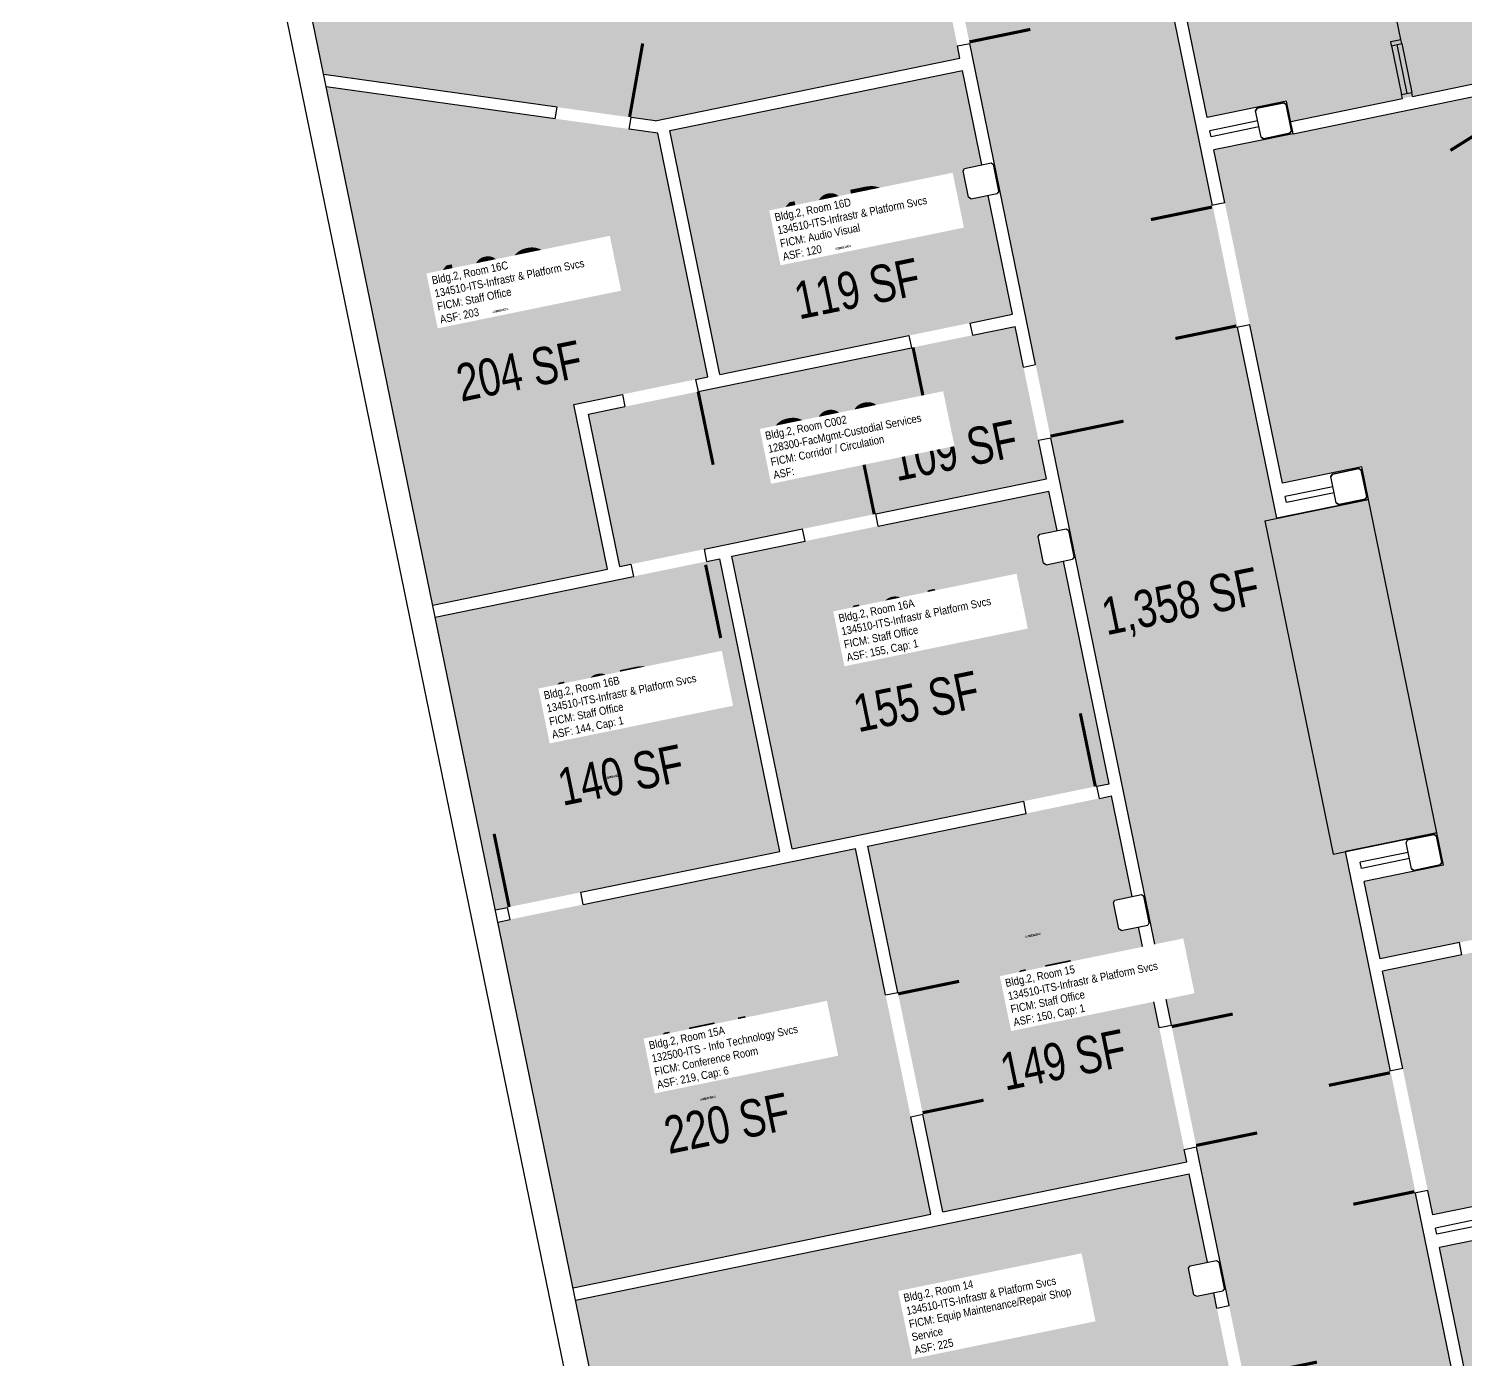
# Model space of a CAD drawing. Header units: inches. Extents: x 69199081 to 69201250, y 27671783 to 27674889.
# Drawn here: x 69200095 to 69200788, y 27672552 to 27673194 of the extents above; entities that cross this region are included whole.
import ezdxf
from ezdxf.enums import TextEntityAlignment as Align

# ---------------------------------------------------------------- set-up
doc = ezdxf.new("R2010")
doc.units = ezdxf.units.IN
doc.header["$LTSCALE"] = 100
doc.header["$MEASUREMENT"] = 0
for name, color, linetype in [('A-DOOR', 2, 'CONTINUOUS'), ('A-FLOR', 3, 'CONTINUOUS'), ('A-GLAZ', 1, 'CONTINUOUS'), ('A-IDEN-RNUM', 7, 'CONTINUOUS'), ('A-IDEN-SNUM', 4, 'CONTINUOUS'), ('A-IDEN-VNUM', 4, 'CONTINUOUS'), ('A-WALL', 5, 'CONTINUOUS'), ('AREA-TEXT', 3, 'CONTINUOUS'), ('Rooms-Category-Color', 7, 'CONTINUOUS'), ('Rooms-College-Color', 7, 'CONTINUOUS'), ('Rooms-Department-Color', 7, 'CONTINUOUS'), ('Rooms-Division-Color', 7, 'CONTINUOUS'), ('Rooms-Information', 7, 'CONTINUOUS')]:
    doc.layers.add(name, color=color, linetype=linetype)
doc.styles.add('CP_AREA', font='arial.ttf', dxfattribs={"height": 15})
doc.styles.add('CP_ROOMSNUMBER', font='arial.ttf', dxfattribs={"height": 1})
doc.styles.add('CP_ROOMVNUMBER', font='arial.ttf', dxfattribs={"width": 0.85, "height": 0.075})

msp = doc.modelspace()

# ---------------------------------------------------------------- hatches: boundary and pattern name
at = {"layer": 'Rooms-Category-Color', "true_color": 0xadadad}
h = msp.add_hatch(color=253, dxfattribs=at)
edge = h.paths.add_edge_path()
edge.add_line((69200547.27, 27673830.37), (69200421.89, 27673804.6))
edge.add_line((69200421.89, 27673804.6), (69200802.62, 27671952.32))
edge.add_line((69200802.62, 27671952.32), (69200928.98, 27671978.3))
edge.add_line((69200928.98, 27671978.3), (69200902, 27672109.55))
edge.add_line((69200902, 27672109.55), (69200872.61, 27672103.51))
edge.add_line((69200872.61, 27672103.51), (69200551.48, 27673665.85))
edge.add_arc((69200583.36, 27673654.81), 33.73, 101.61505, 160.90568, ccw=False)
edge.add_line((69200576.57, 27673687.85), (69200547.27, 27673830.37))
at = {"layer": 'Rooms-Category-Color', "true_color": 0xe3c5e1}
for points in [[(69200879.44, 27673565.32), (69200882.46, 27673550.63), (69200894.21, 27673553.04), (69200927.94, 27673388.97), (69200916.18, 27673386.56), (69200919.4, 27673370.88), (69200931.16, 27673373.3), (69201000.42, 27673036.35), (69200861.33, 27673007.76), (69200844.61, 27673089.06), (69200850.88, 27673090.34), (69200801.8, 27673169.08), (69200762.45, 27673160.99), (69200687.45, 27673525.86)], [(69200505.91, 27673366.04), (69200210.1, 27673305.23), (69200237.58, 27673171.53), (69200397.34, 27673149.24), (69200544.27, 27673179.44), (69200521.62, 27673289.63), (69200512.31, 27673287.72), (69200509.29, 27673302.41), (69200518.6, 27673304.33)], [(69200630.45, 27673311.49), (69200679.91, 27673321.66), (69200678.2, 27673329.98), (69200720.81, 27673338.74), (69200721.01, 27673337.76), (69200725.91, 27673338.77), (69200762.45, 27673160.99), (69200703.68, 27673148.91), (69200701.67, 27673158.7), (69200663.46, 27673150.85)], [(69200741.13, 27672966.72), (69200737.91, 27672982.39), (69200699.7, 27672974.54), (69200666.69, 27673135.18), (69200798.92, 27673162.36), (69200805.9, 27673151.17), (69200844.61, 27673089.06), (69200861.33, 27673007.76), (69201000.42, 27673036.35), (69201047.53, 27672807.14), (69200746.82, 27672745.33), (69200739.17, 27672782.55), (69200777.37, 27672790.4), (69200774.15, 27672806.07), (69200730.07, 27672797.01), (69200697.05, 27672957.65)], [(69200358.99, 27672580.88), (69200654.8, 27672641.68), (69200663.56, 27672599.07), (69200655.23, 27672597.36), (69200654.45, 27672596.18), (69200657.07, 27672583.44), (69200658.25, 27672582.67), (69200666.58, 27672584.38), (69200676.54, 27672535.89), (69200380.73, 27672475.09)]]:
    msp.add_hatch(color=254, dxfattribs=at).paths.add_polyline_path(points)
at = {"layer": 'Rooms-Category-Color', "true_color": 0xfbafa2}
msp.add_hatch(color=21, dxfattribs=at).paths.add_polyline_path([(69200404.42, 27673144.57), (69200545.48, 27673173.56), (69200554.84, 27673128.01), (69200546.51, 27673126.3), (69200545.73, 27673125.12), (69200548.35, 27673112.39), (69200549.53, 27673111.61), (69200557.86, 27673113.32), (69200569.64, 27673056.02), (69200428.58, 27673027.02)])
at = {"layer": 'Rooms-Category-Color', "true_color": 0xfa9ba3}
for points in [[(69200238.79, 27673165.65), (69200398.55, 27673143.36), (69200422.71, 27673025.82), (69200358.06, 27673012.53), (69200374.37, 27672933.19), (69200290.13, 27672915.87)], [(69200434.35, 27672939.39), (69200587.15, 27672970.8), (69200591.08, 27672951.7), (69200582.75, 27672949.99), (69200581.97, 27672948.81), (69200584.59, 27672936.07), (69200585.77, 27672935.29), (69200594.1, 27672937), (69200616.14, 27672829.75), (69200463.34, 27672798.34)], [(69200291.34, 27672909.99), (69200428.47, 27672938.18), (69200457.46, 27672797.13), (69200320.33, 27672768.94)], [(69200499.81, 27672799.71), (69200617.35, 27672823.87), (69200627.32, 27672775.38), (69200618.99, 27672773.67), (69200618.21, 27672772.49), (69200620.83, 27672759.76), (69200622.01, 27672758.98), (69200630.34, 27672760.69), (69200653.59, 27672647.56), (69200536.05, 27672623.4)], [(69200748.02, 27672739.45), (69201048.74, 27672801.26), (69201109.14, 27672507.4), (69200846.63, 27672453.45), (69200845.82, 27672457.36), (69200841.9, 27672456.56), (69200842.71, 27672452.64), (69200808.43, 27672445.59), (69200775.41, 27672606.23), (69200809.69, 27672613.28), (69200810.5, 27672609.36), (69200814.41, 27672610.17), (69200810.39, 27672629.76), (69200772.19, 27672621.91)], [(69200321.54, 27672763.07), (69200493.93, 27672798.5), (69200530.17, 27672622.19), (69200357.78, 27672586.75)]]:
    msp.add_hatch(color=241, dxfattribs=at).paths.add_polyline_path(points)
at = {"layer": 'Rooms-Category-Color', "true_color": 0xadadad}
msp.add_hatch(color=253, dxfattribs=at).paths.add_polyline_path([(69200365.14, 27673007.86), (69200570.84, 27673050.14), (69200585.94, 27672976.68), (69200380.24, 27672934.39)])
at = {"layer": 'Rooms-College-Color', "true_color": 0xadadad}
h = msp.add_hatch(color=253, dxfattribs=at)
edge = h.paths.add_edge_path()
edge.add_line((69200547.27, 27673830.37), (69200421.89, 27673804.6))
edge.add_line((69200421.89, 27673804.6), (69200802.62, 27671952.32))
edge.add_line((69200802.62, 27671952.32), (69200928.98, 27671978.3))
edge.add_line((69200928.98, 27671978.3), (69200902, 27672109.55))
edge.add_line((69200902, 27672109.55), (69200872.61, 27672103.51))
edge.add_line((69200872.61, 27672103.51), (69200551.48, 27673665.85))
edge.add_arc((69200583.36, 27673654.81), 33.73, 101.61505, 160.90568, ccw=False)
edge.add_line((69200576.57, 27673687.85), (69200547.27, 27673830.37))
at = {"layer": 'Rooms-College-Color', "true_color": 0x80bc67}
for points in [[(69200879.44, 27673565.32), (69200882.46, 27673550.63), (69200894.21, 27673553.04), (69200927.94, 27673388.97), (69200916.18, 27673386.56), (69200919.4, 27673370.88), (69200931.16, 27673373.3), (69201000.42, 27673036.35), (69200861.33, 27673007.76), (69200844.61, 27673089.06), (69200850.88, 27673090.34), (69200801.8, 27673169.08), (69200762.45, 27673160.99), (69200687.45, 27673525.86)], [(69200505.91, 27673366.04), (69200210.1, 27673305.23), (69200237.58, 27673171.53), (69200397.34, 27673149.24), (69200544.27, 27673179.44), (69200521.62, 27673289.63), (69200512.31, 27673287.72), (69200509.29, 27673302.41), (69200518.6, 27673304.33)], [(69200630.45, 27673311.49), (69200679.91, 27673321.66), (69200678.2, 27673329.98), (69200720.81, 27673338.74), (69200721.01, 27673337.76), (69200725.91, 27673338.77), (69200762.45, 27673160.99), (69200703.68, 27673148.91), (69200701.67, 27673158.7), (69200663.46, 27673150.85)], [(69200404.42, 27673144.57), (69200545.48, 27673173.56), (69200554.84, 27673128.01), (69200546.51, 27673126.3), (69200545.73, 27673125.12), (69200548.35, 27673112.39), (69200549.53, 27673111.61), (69200557.86, 27673113.32), (69200569.64, 27673056.02), (69200428.58, 27673027.02)], [(69200238.79, 27673165.65), (69200398.55, 27673143.36), (69200422.71, 27673025.82), (69200358.06, 27673012.53), (69200374.37, 27672933.19), (69200290.13, 27672915.87)], [(69200741.13, 27672966.72), (69200737.91, 27672982.39), (69200699.7, 27672974.54), (69200666.69, 27673135.18), (69200798.92, 27673162.36), (69200805.9, 27673151.17), (69200844.61, 27673089.06), (69200861.33, 27673007.76), (69201000.42, 27673036.35), (69201047.53, 27672807.14), (69200746.82, 27672745.33), (69200739.17, 27672782.55), (69200777.37, 27672790.4), (69200774.15, 27672806.07), (69200730.07, 27672797.01), (69200697.05, 27672957.65)], [(69200434.35, 27672939.39), (69200587.15, 27672970.8), (69200591.08, 27672951.7), (69200582.75, 27672949.99), (69200581.97, 27672948.81), (69200584.59, 27672936.07), (69200585.77, 27672935.29), (69200594.1, 27672937), (69200616.14, 27672829.75), (69200463.34, 27672798.34)], [(69200291.34, 27672909.99), (69200428.47, 27672938.18), (69200457.46, 27672797.13), (69200320.33, 27672768.94)], [(69200499.81, 27672799.71), (69200617.35, 27672823.87), (69200627.32, 27672775.38), (69200618.99, 27672773.67), (69200618.21, 27672772.49), (69200620.83, 27672759.76), (69200622.01, 27672758.98), (69200630.34, 27672760.69), (69200653.59, 27672647.56), (69200536.05, 27672623.4)], [(69200748.02, 27672739.45), (69201048.74, 27672801.26), (69201109.14, 27672507.4), (69200846.63, 27672453.45), (69200845.82, 27672457.36), (69200841.9, 27672456.56), (69200842.71, 27672452.64), (69200808.43, 27672445.59), (69200775.41, 27672606.23), (69200809.69, 27672613.28), (69200810.5, 27672609.36), (69200814.41, 27672610.17), (69200810.39, 27672629.76), (69200772.19, 27672621.91)], [(69200321.54, 27672763.07), (69200493.93, 27672798.5), (69200530.17, 27672622.19), (69200357.78, 27672586.75)], [(69200358.99, 27672580.88), (69200654.8, 27672641.68), (69200663.56, 27672599.07), (69200655.23, 27672597.36), (69200654.45, 27672596.18), (69200657.07, 27672583.44), (69200658.25, 27672582.67), (69200666.58, 27672584.38), (69200676.54, 27672535.89), (69200380.73, 27672475.09)]]:
    msp.add_hatch(color=83, dxfattribs=at).paths.add_polyline_path(points)
at = {"layer": 'Rooms-College-Color', "true_color": 0xadadad}
msp.add_hatch(color=253, dxfattribs=at).paths.add_polyline_path([(69200365.14, 27673007.86), (69200570.84, 27673050.14), (69200585.94, 27672976.68), (69200380.24, 27672934.39)])
at = {"layer": 'Rooms-Department-Color', "true_color": 0xacacac}
h = msp.add_hatch(color=253, dxfattribs=at)
edge = h.paths.add_edge_path()
edge.add_line((69200547.27, 27673830.37), (69200421.89, 27673804.6))
edge.add_line((69200421.89, 27673804.6), (69200802.62, 27671952.32))
edge.add_line((69200802.62, 27671952.32), (69200928.98, 27671978.3))
edge.add_line((69200928.98, 27671978.3), (69200902, 27672109.55))
edge.add_line((69200902, 27672109.55), (69200872.61, 27672103.51))
edge.add_line((69200872.61, 27672103.51), (69200551.48, 27673665.85))
edge.add_arc((69200583.36, 27673654.81), 33.73, 101.61505, 160.90568, ccw=False)
edge.add_line((69200576.57, 27673687.85), (69200547.27, 27673830.37))
at = {"layer": 'Rooms-Department-Color', "true_color": 0xfa003f}
for points in [[(69200879.44, 27673565.32), (69200882.46, 27673550.63), (69200894.21, 27673553.04), (69200927.94, 27673388.97), (69200916.18, 27673386.56), (69200919.4, 27673370.88), (69200931.16, 27673373.3), (69201000.42, 27673036.35), (69200861.33, 27673007.76), (69200844.61, 27673089.06), (69200850.88, 27673090.34), (69200801.8, 27673169.08), (69200762.45, 27673160.99), (69200687.45, 27673525.86)], [(69200505.91, 27673366.04), (69200210.1, 27673305.23), (69200237.58, 27673171.53), (69200397.34, 27673149.24), (69200544.27, 27673179.44), (69200521.62, 27673289.63), (69200512.31, 27673287.72), (69200509.29, 27673302.41), (69200518.6, 27673304.33)], [(69200630.45, 27673311.49), (69200679.91, 27673321.66), (69200678.2, 27673329.98), (69200720.81, 27673338.74), (69200721.01, 27673337.76), (69200725.91, 27673338.77), (69200762.45, 27673160.99), (69200703.68, 27673148.91), (69200701.67, 27673158.7), (69200663.46, 27673150.85)], [(69200404.42, 27673144.57), (69200545.48, 27673173.56), (69200554.84, 27673128.01), (69200546.51, 27673126.3), (69200545.73, 27673125.12), (69200548.35, 27673112.39), (69200549.53, 27673111.61), (69200557.86, 27673113.32), (69200569.64, 27673056.02), (69200428.58, 27673027.02)], [(69200238.79, 27673165.65), (69200398.55, 27673143.36), (69200422.71, 27673025.82), (69200358.06, 27673012.53), (69200374.37, 27672933.19), (69200290.13, 27672915.87)], [(69200741.13, 27672966.72), (69200737.91, 27672982.39), (69200699.7, 27672974.54), (69200666.69, 27673135.18), (69200798.92, 27673162.36), (69200805.9, 27673151.17), (69200844.61, 27673089.06), (69200861.33, 27673007.76), (69201000.42, 27673036.35), (69201047.53, 27672807.14), (69200746.82, 27672745.33), (69200739.17, 27672782.55), (69200777.37, 27672790.4), (69200774.15, 27672806.07), (69200730.07, 27672797.01), (69200697.05, 27672957.65)], [(69200434.35, 27672939.39), (69200587.15, 27672970.8), (69200591.08, 27672951.7), (69200582.75, 27672949.99), (69200581.97, 27672948.81), (69200584.59, 27672936.07), (69200585.77, 27672935.29), (69200594.1, 27672937), (69200616.14, 27672829.75), (69200463.34, 27672798.34)], [(69200291.34, 27672909.99), (69200428.47, 27672938.18), (69200457.46, 27672797.13), (69200320.33, 27672768.94)], [(69200499.81, 27672799.71), (69200617.35, 27672823.87), (69200627.32, 27672775.38), (69200618.99, 27672773.67), (69200618.21, 27672772.49), (69200620.83, 27672759.76), (69200622.01, 27672758.98), (69200630.34, 27672760.69), (69200653.59, 27672647.56), (69200536.05, 27672623.4)], [(69200748.02, 27672739.45), (69201048.74, 27672801.26), (69201109.14, 27672507.4), (69200846.63, 27672453.45), (69200845.82, 27672457.36), (69200841.9, 27672456.56), (69200842.71, 27672452.64), (69200808.43, 27672445.59), (69200775.41, 27672606.23), (69200809.69, 27672613.28), (69200810.5, 27672609.36), (69200814.41, 27672610.17), (69200810.39, 27672629.76), (69200772.19, 27672621.91)], [(69200321.54, 27672763.07), (69200493.93, 27672798.5), (69200530.17, 27672622.19), (69200357.78, 27672586.75)], [(69200358.99, 27672580.88), (69200654.8, 27672641.68), (69200663.56, 27672599.07), (69200655.23, 27672597.36), (69200654.45, 27672596.18), (69200657.07, 27672583.44), (69200658.25, 27672582.67), (69200666.58, 27672584.38), (69200676.54, 27672535.89), (69200380.73, 27672475.09)]]:
    msp.add_hatch(color=240, dxfattribs=at).paths.add_polyline_path(points)
at = {"layer": 'Rooms-Department-Color', "true_color": 0xacacac}
msp.add_hatch(color=253, dxfattribs=at).paths.add_polyline_path([(69200365.14, 27673007.86), (69200570.84, 27673050.14), (69200585.94, 27672976.68), (69200380.24, 27672934.39)])
at = {"layer": 'Rooms-Division-Color', "true_color": 0xadadad}
h = msp.add_hatch(color=253, dxfattribs=at)
edge = h.paths.add_edge_path()
edge.add_line((69200547.27, 27673830.37), (69200421.89, 27673804.6))
edge.add_line((69200421.89, 27673804.6), (69200802.62, 27671952.32))
edge.add_line((69200802.62, 27671952.32), (69200928.98, 27671978.3))
edge.add_line((69200928.98, 27671978.3), (69200902, 27672109.55))
edge.add_line((69200902, 27672109.55), (69200872.61, 27672103.51))
edge.add_line((69200872.61, 27672103.51), (69200551.48, 27673665.85))
edge.add_arc((69200583.36, 27673654.81), 33.73, 101.61505, 160.90568, ccw=False)
edge.add_line((69200576.57, 27673687.85), (69200547.27, 27673830.37))
at = {"layer": 'Rooms-Division-Color', "true_color": 0xfa003f}
for points in [[(69200879.44, 27673565.32), (69200882.46, 27673550.63), (69200894.21, 27673553.04), (69200927.94, 27673388.97), (69200916.18, 27673386.56), (69200919.4, 27673370.88), (69200931.16, 27673373.3), (69201000.42, 27673036.35), (69200861.33, 27673007.76), (69200844.61, 27673089.06), (69200850.88, 27673090.34), (69200801.8, 27673169.08), (69200762.45, 27673160.99), (69200687.45, 27673525.86)], [(69200505.91, 27673366.04), (69200210.1, 27673305.23), (69200237.58, 27673171.53), (69200397.34, 27673149.24), (69200544.27, 27673179.44), (69200521.62, 27673289.63), (69200512.31, 27673287.72), (69200509.29, 27673302.41), (69200518.6, 27673304.33)], [(69200630.45, 27673311.49), (69200679.91, 27673321.66), (69200678.2, 27673329.98), (69200720.81, 27673338.74), (69200721.01, 27673337.76), (69200725.91, 27673338.77), (69200762.45, 27673160.99), (69200703.68, 27673148.91), (69200701.67, 27673158.7), (69200663.46, 27673150.85)], [(69200404.42, 27673144.57), (69200545.48, 27673173.56), (69200554.84, 27673128.01), (69200546.51, 27673126.3), (69200545.73, 27673125.12), (69200548.35, 27673112.39), (69200549.53, 27673111.61), (69200557.86, 27673113.32), (69200569.64, 27673056.02), (69200428.58, 27673027.02)], [(69200238.79, 27673165.65), (69200398.55, 27673143.36), (69200422.71, 27673025.82), (69200358.06, 27673012.53), (69200374.37, 27672933.19), (69200290.13, 27672915.87)], [(69200741.13, 27672966.72), (69200737.91, 27672982.39), (69200699.7, 27672974.54), (69200666.69, 27673135.18), (69200798.92, 27673162.36), (69200805.9, 27673151.17), (69200844.61, 27673089.06), (69200861.33, 27673007.76), (69201000.42, 27673036.35), (69201047.53, 27672807.14), (69200746.82, 27672745.33), (69200739.17, 27672782.55), (69200777.37, 27672790.4), (69200774.15, 27672806.07), (69200730.07, 27672797.01), (69200697.05, 27672957.65)], [(69200434.35, 27672939.39), (69200587.15, 27672970.8), (69200591.08, 27672951.7), (69200582.75, 27672949.99), (69200581.97, 27672948.81), (69200584.59, 27672936.07), (69200585.77, 27672935.29), (69200594.1, 27672937), (69200616.14, 27672829.75), (69200463.34, 27672798.34)], [(69200291.34, 27672909.99), (69200428.47, 27672938.18), (69200457.46, 27672797.13), (69200320.33, 27672768.94)], [(69200499.81, 27672799.71), (69200617.35, 27672823.87), (69200627.32, 27672775.38), (69200618.99, 27672773.67), (69200618.21, 27672772.49), (69200620.83, 27672759.76), (69200622.01, 27672758.98), (69200630.34, 27672760.69), (69200653.59, 27672647.56), (69200536.05, 27672623.4)], [(69200748.02, 27672739.45), (69201048.74, 27672801.26), (69201109.14, 27672507.4), (69200846.63, 27672453.45), (69200845.82, 27672457.36), (69200841.9, 27672456.56), (69200842.71, 27672452.64), (69200808.43, 27672445.59), (69200775.41, 27672606.23), (69200809.69, 27672613.28), (69200810.5, 27672609.36), (69200814.41, 27672610.17), (69200810.39, 27672629.76), (69200772.19, 27672621.91)], [(69200321.54, 27672763.07), (69200493.93, 27672798.5), (69200530.17, 27672622.19), (69200357.78, 27672586.75)], [(69200358.99, 27672580.88), (69200654.8, 27672641.68), (69200663.56, 27672599.07), (69200655.23, 27672597.36), (69200654.45, 27672596.18), (69200657.07, 27672583.44), (69200658.25, 27672582.67), (69200666.58, 27672584.38), (69200676.54, 27672535.89), (69200380.73, 27672475.09)]]:
    msp.add_hatch(color=240, dxfattribs=at).paths.add_polyline_path(points)
at = {"layer": 'Rooms-Division-Color', "true_color": 0xadadad}
msp.add_hatch(color=253, dxfattribs=at).paths.add_polyline_path([(69200365.14, 27673007.86), (69200570.84, 27673050.14), (69200585.94, 27672976.68), (69200380.24, 27672934.39)])

# ---------------------------------------------------------------- linework, layer by layer
at = {"layer": 'A-DOOR'}
for points in [[(69200548.79, 27673187.26, 1.5, 1.5, 0), (69200578.17, 27673193.3, 0, 0, 0), (69200578.32, 27673192.56, 0, 0, 0.414214), (69200542.9, 27673215.91, 0, 0, 0.414214)], [(69200385.02, 27673151.07, 1.5, 1.5, 0), (69200391.31, 27673186.52, 0, 0, 0), (69200390.57, 27673186.65, 0, 0, 0.414214), (69200350.05, 27673155.75, 0, 0, 0.414214)], [(69200806.14, 27673150.87, 1.5, 1.5, 0), (69200780.69, 27673134.99, 0, 0, 0), (69200780.3, 27673135.62, 0, 0, 0.414214), (69200821.63, 27673126.06, 0, 0, 0.414214)], [(69200665.7, 27673107.67, 1.5, 1.5, 0), (69200636.32, 27673101.63, 0, 0, 0), (69200636.17, 27673102.36, 0, 0, 0.414214), (69200671.59, 27673079.02, 0, 0, 0.414214)], [(69200677.48, 27673050.36, 1.5, 1.5, 0), (69200648.1, 27673044.32, 0, 0, 0), (69200648.25, 27673043.59, 0, 0, -0.414214), (69200671.59, 27673079.02, 0, 0, -0.414214)], [(69200521.62, 27673040.02, 1.5, 1.5, 0), (69200527.66, 27673010.64, 0, 0, 0), (69200526.93, 27673010.49, 0, 0, 0.414214), (69200550.27, 27673045.91, 0, 0, 0.414214)], [(69200587.84, 27672997.23, 1.5, 1.5, 0), (69200623.11, 27673004.48, 0, 0, 0), (69200622.96, 27673005.21, 0, 0, 0.414214), (69200579.28, 27673031.45, 0, 0, 0.414214)], [(69200418.04, 27673018.73, 1.5, 1.5, 0), (69200425.29, 27672983.47, 0, 0, 0), (69200424.55, 27672983.32, 0, 0, -0.414214), (69200383.21, 27673013.1, 0, 0, -0.414214)], [(69200502.93, 27672959.61, 1.5, 1.5, 0), (69200495.68, 27672994.87, 0, 0, 0), (69200494.95, 27672994.72, 0, 0, 0.414214), (69200468.7, 27672951.05, 0, 0, 0.414214)], [(69200421.67, 27672935.25, 1.5, 1.5, 0), (69200428.92, 27672899.99, 0, 0, 0), (69200428.18, 27672899.84, 0, 0, -0.414214), (69200386.84, 27672929.63, 0, 0, -0.414214)], [(69200609.53, 27672828.39, 1.5, 1.5, 0), (69200602.28, 27672863.65, 0, 0, 0), (69200603.02, 27672863.8, 0, 0, 0.414214), (69200575, 27672821.29, 0, 0, 0.414214)], [(69200326.94, 27672770.3, 1.5, 1.5, 0), (69200319.69, 27672805.57, 0, 0, 0), (69200318.96, 27672805.41, 0, 0, -0.414214), (69200361.47, 27672777.4, 0, 0, -0.414214)], [(69200514.46, 27672728.45, 1.5, 1.5, 0), (69200543.84, 27672734.49, 0, 0, 0), (69200543.69, 27672735.22, 0, 0, -0.414214), (69200520.35, 27672699.8, 0, 0, -0.414214)], [(69200646.33, 27672712.68, 1.5, 1.5, 0), (69200675.72, 27672718.72, 0, 0, 0), (69200675.57, 27672719.45, 0, 0, -0.414214), (69200652.22, 27672684.03, 0, 0, -0.414214)], [(69200526.23, 27672671.15, 1.5, 1.5, 0), (69200555.62, 27672677.19, 0, 0, 0), (69200555.77, 27672676.45, 0, 0, 0.414214), (69200520.35, 27672699.8, 0, 0, 0.414214)], [(69200751.47, 27672690.39, 1.5, 1.5, 0), (69200722.09, 27672684.35, 0, 0, 0), (69200721.94, 27672685.08, 0, 0, 0.414214), (69200757.36, 27672661.74, 0, 0, 0.414214)], [(69200658.11, 27672655.38, 1.5, 1.5, 0), (69200687.5, 27672661.42, 0, 0, 0), (69200687.65, 27672660.68, 0, 0, 0.414214), (69200652.22, 27672684.03, 0, 0, 0.414214)], [(69200763.25, 27672633.09, 1.5, 1.5, 0), (69200733.87, 27672627.05, 0, 0, 0), (69200734.02, 27672626.31, 0, 0, -0.414214), (69200757.36, 27672661.74, 0, 0, -0.414214)], [(69200681.06, 27672543.71, 1.5, 1.5, 0), (69200716.33, 27672550.96, 0, 0, 0), (69200716.17, 27672551.69, 0, 0, 0.414214), (69200672.5, 27672577.94, 0, 0, 0.414214)]]:
    msp.add_lwpolyline(points, format="xyseb", dxfattribs=at)
at = {"layer": 'A-FLOR'}
for p, q in [((69200756.81, 27673188.41), (69200753.62, 27673203.96)), ((69200691.17, 27672956.45), (69200741.13, 27672966.72)), ((69200774.15, 27672806.07), (69200741.13, 27672966.72)), ((69200691.17, 27672956.45), (69200724.19, 27672795.81)), ((69200724.19, 27672795.81), (69200774.15, 27672806.07))]:
    msp.add_line(p, q, dxfattribs=at)
at = {"layer": 'A-GLAZ'}
for p, q in [((69200752.32, 27673185.45), (69200757.15, 27673161.94)), ((69200754.77, 27673185.95), (69200759.6, 27673162.44)), ((69200757.22, 27673186.45), (69200762.05, 27673162.95))]:
    msp.add_line(p, q, dxfattribs=at)
at = {"layer": 'A-WALL'}
for p, q in [((69200500.93, 27671890.31), (69200107.52, 27673804.3)), ((69200491.59, 27671876.14), (69200095.36, 27673803.84)), ((69200666.04, 27673108.5), (69200644.7, 27673212.33)), ((69200663.46, 27673150.85), (69200650.58, 27673213.54)), ((69200751.92, 27673187.41), (69200756.81, 27673188.41)), ((69200757.22, 27673186.45), (69200756.81, 27673188.41)), ((69200543.06, 27673185.31), (69200548.94, 27673186.52)), ((69200544.27, 27673179.44), (69200543.06, 27673185.31)), ((69200580.75, 27673031.76), (69200548.94, 27673186.52)), ((69200752.32, 27673185.45), (69200751.92, 27673187.41)), ((69200752.32, 27673185.45), (69200757.22, 27673186.45)), ((69200397.34, 27673149.24), (69200544.27, 27673179.44)), ((69200350.07, 27673155.83), (69200237.58, 27673171.53)), ((69200404.42, 27673144.57), (69200545.48, 27673173.56)), ((69200554.84, 27673128.01), (69200545.48, 27673173.56)), ((69200762.45, 27673160.99), (69200801.8, 27673169.08)), ((69200349.08, 27673150.26), (69200238.79, 27673165.65)), ((69200704.89, 27673143.03), (69200798.92, 27673162.36)), ((69200757.15, 27673161.94), (69200762.05, 27673162.95)), ((69200757.55, 27673159.98), (69200757.15, 27673161.94)), ((69200762.45, 27673160.99), (69200762.05, 27673162.95)), ((69200349.08, 27673150.26), (69200350.07, 27673155.83)), ((69200701.67, 27673158.7), (69200663.46, 27673150.85)), ((69200687.56, 27673155.29), (69200686.78, 27673154.11)), ((69200686.78, 27673154.11), (69200687.56, 27673155.29)), ((69200689.4, 27673141.38), (69200686.78, 27673154.11)), ((69200689.4, 27673141.38), (69200686.78, 27673154.11)), ((69200700.3, 27673157.91), (69200687.56, 27673155.29)), ((69200687.56, 27673155.29), (69200700.3, 27673157.91)), ((69200701.48, 27673157.13), (69200700.3, 27673157.91)), ((69200700.3, 27673157.91), (69200701.48, 27673157.13)), ((69200704.1, 27673144.4), (69200701.48, 27673157.13)), ((69200704.1, 27673144.4), (69200701.48, 27673157.13)), ((69200704.89, 27673143.03), (69200701.67, 27673158.7)), ((69200703.68, 27673148.91), (69200757.55, 27673159.98)), ((69200384.76, 27673145.28), (69200385.74, 27673150.85)), ((69200397.34, 27673149.24), (69200385.74, 27673150.85)), ((69200687.79, 27673149.21), (69200664.77, 27673144.48)), ((69200398.55, 27673143.36), (69200384.76, 27673145.28)), ((69200422.71, 27673025.82), (69200398.55, 27673143.36)), ((69200428.58, 27673027.02), (69200404.42, 27673144.57)), ((69200665.38, 27673141.54), (69200664.77, 27673144.48)), ((69200688.4, 27673146.28), (69200665.38, 27673141.54)), ((69200704.89, 27673143.03), (69200666.69, 27673135.18)), ((69200689.4, 27673141.38), (69200690.58, 27673140.6)), ((69200690.58, 27673140.6), (69200689.4, 27673141.38)), ((69200703.32, 27673143.22), (69200690.58, 27673140.6)), ((69200690.58, 27673140.6), (69200703.32, 27673143.22)), ((69200703.32, 27673143.22), (69200704.1, 27673144.4)), ((69200704.1, 27673144.4), (69200703.32, 27673143.22)), ((69200671.92, 27673109.71), (69200666.69, 27673135.18)), ((69200545.73, 27673125.12), (69200546.51, 27673126.3)), ((69200546.51, 27673126.3), (69200559.25, 27673128.92)), ((69200559.25, 27673128.92), (69200560.43, 27673128.14)), ((69200563.04, 27673115.41), (69200560.43, 27673128.14)), ((69200548.35, 27673112.39), (69200545.73, 27673125.12)), ((69200549.53, 27673111.61), (69200548.35, 27673112.39)), ((69200549.53, 27673111.61), (69200562.27, 27673114.22)), ((69200569.64, 27673056.02), (69200557.86, 27673113.32)), ((69200563.04, 27673115.41), (69200562.27, 27673114.22)), ((69200671.92, 27673109.71), (69200665.55, 27673108.4)), ((69200549.07, 27673051.79), (69200569.64, 27673056.02)), ((69200549.07, 27673051.79), (69200550.27, 27673045.91)), ((69200550.27, 27673045.91), (69200570.84, 27673050.14)), ((69200574.87, 27673030.55), (69200570.84, 27673050.14)), ((69200684, 27673050.94), (69200677.63, 27673049.63)), ((69200697.05, 27672957.65), (69200678.12, 27673049.73)), ((69200699.7, 27672974.54), (69200684, 27673050.94)), ((69200428.58, 27673027.02), (69200519.68, 27673045.75)), ((69200519.68, 27673045.75), (69200520.89, 27673039.87)), ((69200418.04, 27673018.73), (69200520.89, 27673039.87)), ((69200574.87, 27673030.55), (69200580.75, 27673031.76)), ((69200416.83, 27673024.61), (69200422.71, 27673025.82)), ((69200416.83, 27673024.61), (69200418.04, 27673018.73)), ((69200358.06, 27673012.53), (69200381.57, 27673017.36)), ((69200381.57, 27673017.36), (69200382.78, 27673011.48)), ((69200374.37, 27672933.19), (69200358.06, 27673012.53)), ((69200365.14, 27673007.86), (69200382.78, 27673011.48)), ((69200380.24, 27672934.39), (69200365.14, 27673007.86)), ((69200582.12, 27672995.29), (69200588, 27672996.49)), ((69200585.94, 27672976.68), (69200582.12, 27672995.29)), ((69200646.18, 27672713.41), (69200588, 27672996.49)), ((69200737.91, 27672982.39), (69200699.7, 27672974.54)), ((69200736.54, 27672981.6), (69200723.8, 27672978.98)), ((69200723.8, 27672978.98), (69200736.54, 27672981.6)), ((69200737.72, 27672980.82), (69200736.54, 27672981.6)), ((69200736.54, 27672981.6), (69200737.72, 27672980.82)), ((69200740.34, 27672968.08), (69200737.72, 27672980.82)), ((69200740.34, 27672968.08), (69200737.72, 27672980.82)), ((69200741.13, 27672966.72), (69200737.91, 27672982.39)), ((69200503.66, 27672959.76), (69200585.94, 27672976.68)), ((69200723.8, 27672978.98), (69200723.03, 27672977.8)), ((69200723.03, 27672977.8), (69200723.8, 27672978.98)), ((69200725.64, 27672965.06), (69200723.03, 27672977.8)), ((69200725.64, 27672965.06), (69200723.03, 27672977.8)), ((69200504.87, 27672953.89), (69200587.15, 27672970.8)), ((69200591.08, 27672951.7), (69200587.15, 27672970.8)), ((69200741.13, 27672966.72), (69200697.05, 27672957.65)), ((69200724.03, 27672972.9), (69200701.01, 27672968.17)), ((69200701.62, 27672965.23), (69200701.01, 27672968.17)), ((69200724.64, 27672969.96), (69200701.62, 27672965.23)), ((69200739.56, 27672966.9), (69200726.82, 27672964.29)), ((69200726.82, 27672964.29), (69200739.56, 27672966.9)), ((69200739.56, 27672966.9), (69200740.34, 27672968.08)), ((69200740.34, 27672968.08), (69200739.56, 27672966.9)), ((69200504.87, 27672953.89), (69200503.66, 27672959.76)), ((69200725.64, 27672965.06), (69200726.82, 27672964.29)), ((69200726.82, 27672964.29), (69200725.64, 27672965.06)), ((69200420.89, 27672942.75), (69200468.4, 27672952.51)), ((69200469.61, 27672946.64), (69200468.4, 27672952.51)), ((69200582.75, 27672949.99), (69200595.49, 27672952.6)), ((69200595.49, 27672952.6), (69200596.67, 27672951.83)), ((69200434.35, 27672939.39), (69200469.61, 27672946.64)), ((69200581.97, 27672948.81), (69200582.75, 27672949.99)), ((69200584.59, 27672936.07), (69200581.97, 27672948.81)), ((69200599.28, 27672939.09), (69200596.67, 27672951.83)), ((69200420.89, 27672942.75), (69200422.1, 27672936.87)), ((69200463.34, 27672798.34), (69200434.35, 27672939.39)), ((69200599.28, 27672939.09), (69200598.51, 27672937.91)), ((69200290.13, 27672915.87), (69200374.37, 27672933.19)), ((69200380.24, 27672934.39), (69200385.63, 27672935.5)), ((69200385.63, 27672935.5), (69200386.84, 27672929.63)), ((69200422.1, 27672936.87), (69200428.47, 27672938.18)), ((69200457.46, 27672797.13), (69200428.47, 27672938.18)), ((69200585.77, 27672935.29), (69200584.59, 27672936.07)), ((69200585.77, 27672935.29), (69200598.51, 27672937.91)), ((69200616.14, 27672829.75), (69200594.1, 27672937)), ((69200291.34, 27672909.99), (69200386.84, 27672929.63)), ((69200610.27, 27672828.54), (69200616.14, 27672829.75)), ((69200611.48, 27672822.66), (69200610.27, 27672828.54)), ((69200463.34, 27672798.34), (69200575, 27672821.29)), ((69200576.21, 27672815.41), (69200575, 27672821.29)), ((69200611.48, 27672822.66), (69200617.35, 27672823.87)), ((69200627.32, 27672775.38), (69200617.35, 27672823.87)), ((69200499.81, 27672799.71), (69200576.21, 27672815.41)), ((69200774.15, 27672806.07), (69200730.07, 27672797.01)), ((69200760.04, 27672802.66), (69200759.27, 27672801.48)), ((69200759.27, 27672801.48), (69200760.04, 27672802.66)), ((69200761.88, 27672788.75), (69200759.27, 27672801.48)), ((69200761.88, 27672788.75), (69200759.27, 27672801.48)), ((69200772.78, 27672805.28), (69200760.04, 27672802.66)), ((69200760.04, 27672802.66), (69200772.78, 27672805.28)), ((69200773.96, 27672804.5), (69200772.78, 27672805.28)), ((69200772.78, 27672805.28), (69200773.96, 27672804.5)), ((69200776.58, 27672791.77), (69200773.96, 27672804.5)), ((69200776.58, 27672791.77), (69200773.96, 27672804.5)), ((69200777.37, 27672790.4), (69200774.15, 27672806.07)), ((69200361.47, 27672777.4), (69200457.46, 27672797.13)), ((69200362.68, 27672771.52), (69200493.93, 27672798.5)), ((69200508.43, 27672727.98), (69200493.93, 27672798.5)), ((69200514.31, 27672729.18), (69200499.81, 27672799.71)), ((69200751.81, 27672691.22), (69200730.07, 27672797.01)), ((69200760.27, 27672796.59), (69200737.25, 27672791.85)), ((69200760.88, 27672793.65), (69200737.86, 27672788.92)), ((69200737.86, 27672788.92), (69200737.25, 27672791.85)), ((69200777.37, 27672790.4), (69200739.17, 27672782.55)), ((69200761.88, 27672788.75), (69200763.06, 27672787.97)), ((69200763.06, 27672787.97), (69200761.88, 27672788.75)), ((69200775.8, 27672790.59), (69200763.06, 27672787.97)), ((69200763.06, 27672787.97), (69200775.8, 27672790.59)), ((69200775.8, 27672790.59), (69200776.58, 27672791.77)), ((69200776.58, 27672791.77), (69200775.8, 27672790.59)), ((69200746.82, 27672745.33), (69200739.17, 27672782.55)), ((69200362.68, 27672771.52), (69200361.47, 27672777.4)), ((69200618.21, 27672772.49), (69200618.99, 27672773.67)), ((69200620.83, 27672759.76), (69200618.21, 27672772.49)), ((69200618.99, 27672773.67), (69200631.73, 27672776.29)), ((69200631.73, 27672776.29), (69200632.91, 27672775.51)), ((69200635.52, 27672762.78), (69200632.91, 27672775.51)), ((69200320.33, 27672768.94), (69200326.21, 27672770.15)), ((69200327.41, 27672764.27), (69200326.21, 27672770.15)), ((69200321.54, 27672763.07), (69200327.41, 27672764.27)), ((69200622.01, 27672758.98), (69200620.83, 27672759.76)), ((69200622.01, 27672758.98), (69200634.75, 27672761.6)), ((69200640.3, 27672712.2), (69200630.34, 27672760.69)), ((69200635.52, 27672762.78), (69200634.75, 27672761.6)), ((69200785.02, 27672753.18), (69200746.82, 27672745.33)), ((69200786.23, 27672747.3), (69200785.02, 27672753.18)), ((69200786.23, 27672747.3), (69200748.02, 27672739.45)), ((69200757.69, 27672692.43), (69200748.02, 27672739.45)), ((69200508.43, 27672727.98), (69200514.31, 27672729.18)), ((69200640.3, 27672712.2), (69200646.18, 27672713.41)), ((69200757.69, 27672692.43), (69200751.32, 27672691.12)), ((69200520.51, 27672669.2), (69200526.39, 27672670.41)), ((69200530.17, 27672622.19), (69200520.51, 27672669.2)), ((69200536.05, 27672623.4), (69200526.39, 27672670.41)), ((69200652.38, 27672653.43), (69200658.26, 27672654.64)), ((69200653.59, 27672647.56), (69200652.38, 27672653.43)), ((69200673.97, 27672578.24), (69200658.26, 27672654.64)), ((69200358.99, 27672580.88), (69200654.8, 27672641.68)), ((69200536.05, 27672623.4), (69200653.59, 27672647.56)), ((69200663.56, 27672599.07), (69200654.8, 27672641.68)), ((69200769.77, 27672633.66), (69200763.4, 27672632.35)), ((69200846.84, 27672228.89), (69200763.89, 27672632.45)), ((69200772.19, 27672621.91), (69200769.77, 27672633.66)), ((69200810.39, 27672629.76), (69200772.19, 27672621.91)), ((69200357.78, 27672586.75), (69200530.17, 27672622.19)), ((69200796.51, 27672620.27), (69200773.49, 27672615.54)), ((69200774.1, 27672612.6), (69200773.49, 27672615.54)), ((69200797.12, 27672617.33), (69200774.1, 27672612.6)), ((69200809.69, 27672613.28), (69200775.41, 27672606.23)), ((69200655.23, 27672597.36), (69200667.97, 27672599.98)), ((69200667.97, 27672599.98), (69200669.15, 27672599.2)), ((69200808.43, 27672445.59), (69200775.41, 27672606.23)), ((69200654.45, 27672596.18), (69200655.23, 27672597.36)), ((69200657.07, 27672583.44), (69200654.45, 27672596.18)), ((69200671.76, 27672586.46), (69200669.15, 27672599.2)), ((69200671.76, 27672586.46), (69200670.99, 27672585.28)), ((69200658.25, 27672582.67), (69200657.07, 27672583.44)), ((69200658.25, 27672582.67), (69200670.99, 27672585.28)), ((69200668.09, 27672577.03), (69200666.58, 27672584.38)), ((69200668.09, 27672577.03), (69200673.97, 27672578.24))]:
    msp.add_line(p, q, dxfattribs=at)

# ---------------------------------------------------------------- texts
at = {"layer": 'A-IDEN-RNUM', "style": 'CP_ROOMSNUMBER', "width": 0.85}
for s, p in [('0016-D0', (69200488.08, 27673087.75)), ('0016-C0', (69200322.81, 27673057.35)), ('C002-00', (69200477.82, 27672993.45)), ('0016-A0', (69200528.19, 27672910)), ('0016-B0', (69200376.67, 27672832.59)), ('0015-00', (69200579.7, 27672756.22)), ('0015-A0', (69200422.8, 27672677.71))]:
    msp.add_text(s, height=1, rotation=11.61505, dxfattribs=at).set_placement(p, align=Align.CENTER)
at = {"layer": 'A-IDEN-SNUM', "style": 'CP_ROOMSNUMBER', "width": 0.85}
for s, p in [('00200016D0', (69200488.08, 27673087.75)), ('00200016C0', (69200322.81, 27673057.35)), ('0020C00200', (69200477.82, 27672993.45)), ('00200016A0', (69200528.19, 27672910)), ('00200016B0', (69200376.67, 27672832.59)), ('0020001500', (69200579.7, 27672756.22)), ('00200015A0', (69200422.8, 27672677.71))]:
    msp.add_text(s, height=1, rotation=11.61505, dxfattribs=at).set_placement(p, align=Align.CENTER)
at = {"layer": 'A-IDEN-VNUM', "style": 'CP_ROOMVNUMBER', "width": 0.85}
for s, p in [('16D', (69200488.08, 27673087.75)), ('16C', (69200322.81, 27673057.35)), ('C02', (69200483.53, 27672982.43)), ('16A', (69200518.27, 27672893.23)), ('16B', (69200376.16, 27672856.05)), ('15', (69200588.12, 27672715.26)), ('15A', (69200426.85, 27672687.35)), ('14', (69200540.18, 27672558.28))]:
    msp.add_text(s, height=27, rotation=11.61505, dxfattribs=at).set_placement(p, align=Align.CENTER)
at = {"layer": 'AREA-TEXT', "style": 'CP_AREA', "width": 0.75}
for s, p in [('119 SF', (69200494.65, 27673068.41)), ('204 SF', (69200331.79, 27673028.74)), ('109 SF', (69200541.7, 27672990.41)), ('1,358 SF', (69200650.57, 27672917.76)), ('155 SF', (69200523.16, 27672869.43)), ('140 SF', (69200380.7, 27672833.95)), ('149 SF', (69200594, 27672696.67)), ('220 SF', (69200431.91, 27672666.14))]:
    msp.add_text(s, height=18, rotation=11.61505, dxfattribs=at).set_placement(p, align=Align.MIDDLE_CENTER)

# ---------------------------------------------------------------- next in the draw order: texts
at = {"layer": 'Rooms-Information', "width": 86.4, "attachment_point": 7, "rotation": 11.61505, "style": 'CP_ROOMVNUMBER', "bg_fill": 3, "box_fill_scale": 1.5, "bg_fill_color": 256, "bg_fill_true_color": 13158600, "bg_fill_transparency": 0}
for s, insert, char_height in [('Bldg.2, Room 16D^M^J134510-ITS-Infrastr & Platform Svcs^M^JFICM: Audio Visual^M^JASF: 120', (69200459.27, 27673081.82), 3.8571), ('Bldg.2, Room 16C^M^J134510-ITS-Infrastr & Platform Svcs^M^JFICM: Staff Office^M^JASF: 203', (69200294.01, 27673051.43), 3.8571), ('Bldg.2, Room C002^M^J128300-FacMgmt-Custodial Services^M^JFICM: Corridor / Circulation^M^JASF: ', (69200454.72, 27672976.51), 3.8571), ('Bldg.2, Room 16A^M^J134510-ITS-Infrastr & Platform Svcs^M^JFICM: Staff Office^M^JASF: 155, Cap: 1', (69200490.3, 27672887.48), 3.8571), ('Bldg.2, Room 16B^M^J134510-ITS-Infrastr & Platform Svcs^M^JFICM: Staff Office^M^JASF: 144, Cap: 1', (69200348.22, 27672850.3), 3.8571), ('Bldg.2, Room 15^M^J134510-ITS-Infrastr & Platform Svcs^M^JFICM: Staff Office^M^JASF: 150, Cap: 1', (69200570.65, 27672711.67), 3.8571), ('Bldg.2, Room 15A^M^J132500-ITS - Info Technology Svcs^M^JFICM: Conference Room^M^JASF: 219, Cap: 6', (69200398.89, 27672681.6), 3.8571), ('Bldg.2, Room 14^M^J134510-ITS-Infrastr & Platform Svcs^M^JFICM: Equip Maintenance/Repair Shop Service^M^JASF: 225', (69200522.71, 27672554.69), 3.85714)]:
    msp.add_mtext(s, dxfattribs=dict(at, insert=insert, char_height=char_height))

doc.saveas('drawing.dxf')
